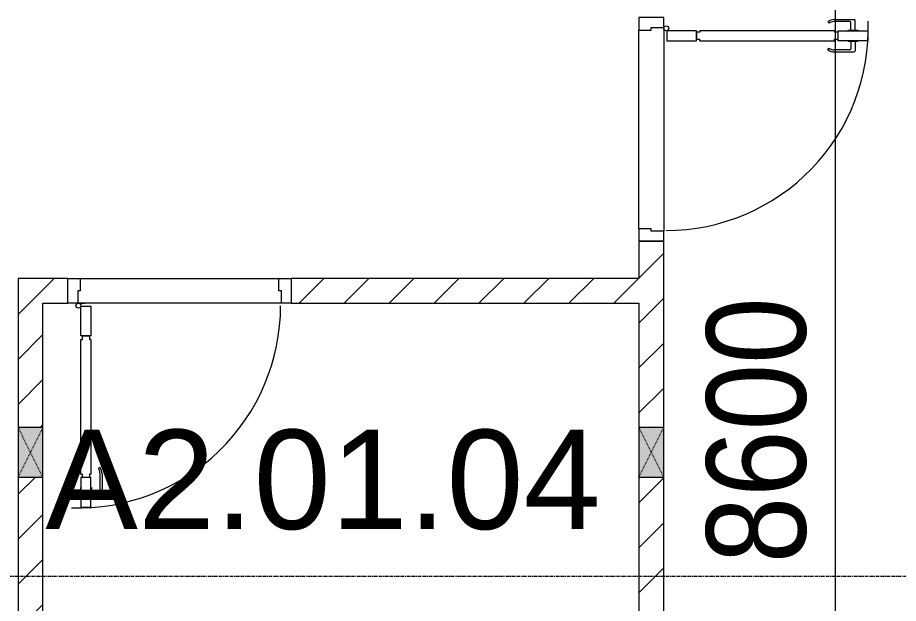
# Model space of a CAD drawing. Header units: millimetres. Extents: x 962 to 241049, y -15958 to 84407.
# Drawn here: x 135204 to 138752, y 28328 to 30687 of the extents above; entities that cross this region are included whole.
import ezdxf

# ---------------------------------------------------------------- set-up
doc = ezdxf.new("R2010")
doc.units = ezdxf.units.MM
doc.linetypes.add('Dash', pattern=[6, 3, -3])
doc.linetypes.add('Grid Line', pattern=[22.225, 12.7, -3.175, 3.175, -3.175])
for name, color, linetype, lineweight in [('0-1', 7, 'Continuous', 5), ('A-ANNO-DIMS', 211, 'Continuous', 9), ('A-ANNO-DIMS-160', 211, 'Continuous', 9), ('A-AREA-IDEN', 2, 'Continuous', 9), ('A-DETL-GENF-1', 9, 'Continuous', 9), ('A-DOOR-1', 254, 'Continuous', 9), ('A-DOOR-2', 9, 'Continuous', 9), ('A-FLOR-2', 9, 'Continuous', 9), ('A-WALL-1', 253, 'Continuous', 18), ('A-WALL-2', 9, 'Continuous', 9), ('A-WALL-PATT-1', 10, 'Continuous', 9), ('S-COLS', 52, 'Continuous', 9), ('S-COLS-4', 254, 'Continuous', 9), ('S-COLS-5', 253, 'Continuous', 18), ('S-COLS-HDLN-1', 9, 'Dash', 9), ('S-GRID-1', 1, 'Grid Line', 9)]:
    doc.layers.add(name, color=color, linetype=linetype, lineweight=lineweight)
doc.styles.add('Arial_11', font='arial_0.ttf', dxfattribs={"height": 400})
doc.styles.add('UTM Avo', font='UTM Avo.ttf', dxfattribs={"width": 0.9, "height": 400})
doc.dimstyles.new('1_Dim_chi_tiet_2_5', dxfattribs={"dimscale": 304.8, "dimtxt": 399.720379, "dimasz": 0.629921, "dimexe": 0.524934, "dimexo": 0.0625, "dimgap": 0.052493, "dimtad": 1, "dimdec": 0, "dimrnd": 5, "dimzin": 0, "dimdsep": 46, "dimtxsty": 'UTM Avo', "dimblk1": 'OBLIQUE', "dimblk2": 'OBLIQUE', "dimsah": 1, "dimcen": 0.09, "dimdle": 0.524934, "dimazin": 0, "dimtfac": 1, "dimtdec": 4, "dimtix": 1, "dimtmove": 0, "dimatfit": 3, "dimfxl": 1.049869, "dimfxlon": 1, "dimtvp": 1, "dimtolj": 1, "dimtzin": 0, "dimarcsym": 2})
pattern_1 = [(45, (0, 0), (-90.50967, 90.50967), [])]

# ---------------------------------------------------------------- blocks, each defined once
blk = doc.blocks.new('DOOR_CW_01 CANH MO-PANEL KINH - DIW_01-900x2200-CỬA GỖ VÂN LAMINATE-V4-TKCS_MB TẦNG 1')
at = {"layer": 'A-DETL-GENF-1'}
for p, q in [((-397, 872), (-357, 872)), ((-397, 752), (-397, 872)), ((-357, 872), (-357, 752)), ((-442, 737), (-442, 816.5)), ((-399, 820.5), (-438, 820.5)), ((-399, 831.8), (-397, 831.8)), ((-399, 792.2), (-399, 831.8)), ((-397, 792.2), (-397, 831.8)), ((-357, 792.2), (-357, 831.8)), ((-355, 831.8), (-357, 831.8)), ((-355, 792.2), (-355, 831.8)), ((-355, 820.5), (-316, 820.5)), ((-312, 737), (-312, 816.5)), ((-434, 799.5), (-434, 737)), ((-399, 803.5), (-430, 803.5)), ((-397, 792.2), (-399, 792.2)), ((-357, 792.2), (-355, 792.2)), ((-355, 803.5), (-324, 803.5)), ((-320, 799.5), (-320, 737)), ((-357, 752), (-397, 752)), ((-363, 752), (-391, 752)), ((-391, 752), (-391, 738)), ((-363, 738), (-363, 752)), ((-433.9, 711.2), (-427.3, 715.8)), ((-397, 738), (-391, 738)), ((-397, 738), (-397, 196)), ((-357, 738), (-363, 738)), ((-357, 196), (-357, 738)), ((-320.1, 711.2), (-326.7, 715.8)), ((-397, 196), (-391, 196)), ((-357, 182), (-397, 182)), ((-397, 182), (-397, 62)), ((-391, 196), (-391, 182)), ((-391, 182), (-363, 182)), ((-357, 196), (-363, 196)), ((-363, 182), (-363, 196)), ((-357, 62), (-357, 182)), ((-397, 62), (-357, 62))]:
    blk.add_line(p, q, dxfattribs=at)
blk.add_circle((-407, 60), 10, dxfattribs=at)
for centre, radius, start, end in [((-407, 60), 814, 360, 92), ((-438, 816.5), 4, 90, 180), ((-316, 816.5), 4, 0, 90), ((-430, 799.5), 4, 90, 180), ((-324, 799.5), 4, 360, 90), ((-397, 737), 45, 180, 215), ((-397, 737), 37, 180, 215), ((-357, 737), 37, 325, 0), ((-357, 737), 45, 325, 0)]:
    blk.add_arc(centre, radius, start, end, dxfattribs=at)
at = {"layer": 'A-DOOR-2'}
for p, q in [((-410, 50), (-450, 50)), ((-450, 50), (-450, -50)), ((-410, 0), (-410, 50)), ((-407, 50), (-382, 50)), ((450, 50), (410, 50)), ((410, 50), (410, 0)), ((450, -50), (450, 50)), ((-400, 0), (-410, 0)), ((-400, -50), (-400, 0)), ((410, 0), (400, 0)), ((400, 0), (400, -50)), ((-450, -50), (-400, -50)), ((400, -50), (450, -50))]:
    blk.add_line(p, q, dxfattribs=at)
blk = doc.blocks.new('DOOR_CW_01 CANH MO-PANEL KINH - DIW_01-900x2200-CỬA GỖ VÂN LAMINATE-553375-TKCS_MB TẦNG 1')
at = {"layer": 'A-DETL-GENF-1'}
for p, q in [((-397, -182), (-397, -62)), ((-397, -62), (-357, -62)), ((-357, -62), (-357, -182)), ((-357, -182), (-397, -182)), ((-397, -196), (-391, -196)), ((-397, -738), (-397, -196)), ((-391, -196), (-391, -182)), ((-391, -182), (-363, -182)), ((-363, -182), (-363, -196)), ((-357, -196), (-363, -196)), ((-357, -196), (-357, -738)), ((-442, -737), (-442, -816.5)), ((-434, -799.5), (-434, -737)), ((-433.9, -711.2), (-427.3, -715.8)), ((-397, -738), (-391, -738)), ((-391, -752), (-391, -738)), ((-357, -738), (-363, -738)), ((-363, -738), (-363, -752)), ((-320.1, -711.2), (-326.7, -715.8)), ((-320, -799.5), (-320, -737)), ((-312, -737), (-312, -816.5)), ((-357, -752), (-397, -752)), ((-397, -752), (-397, -872)), ((-363, -752), (-391, -752)), ((-357, -872), (-357, -752)), ((-399, -803.5), (-430, -803.5)), ((-399, -792.2), (-399, -831.8)), ((-397, -792.2), (-399, -792.2)), ((-397, -792.2), (-397, -831.8)), ((-357, -792.2), (-357, -831.8)), ((-357, -792.2), (-355, -792.2)), ((-355, -792.2), (-355, -831.8)), ((-355, -803.5), (-324, -803.5)), ((-399, -820.5), (-438, -820.5)), ((-399, -831.8), (-397, -831.8)), ((-355, -831.8), (-357, -831.8)), ((-355, -820.5), (-316, -820.5)), ((-397, -872), (-357, -872))]:
    blk.add_line(p, q, dxfattribs=at)
blk.add_circle((-407, -60), 10, dxfattribs=at)
for centre, radius, start, end in [((-407, -60), 814, 268, 0), ((-397, -737), 45, 145, 180), ((-397, -737), 37, 145, 180), ((-357, -737), 37, 0, 35), ((-357, -737), 45, 360, 35), ((-430, -799.5), 4, 180, 270), ((-324, -799.5), 4, 270, 0), ((-438, -816.5), 4, 180, 270), ((-316, -816.5), 4, 270, 0)]:
    blk.add_arc(centre, radius, start, end, dxfattribs=at)
at = {"layer": 'A-DOOR-2'}
for p, q in [((-450, -50), (-450, 50)), ((-450, 50), (-400, 50)), ((-400, 50), (-400, 0)), ((400, 0), (400, 50)), ((400, 50), (450, 50)), ((450, 50), (450, -50)), ((-410, 0), (-410, -50)), ((-400, 0), (-410, 0)), ((410, 0), (400, 0)), ((410, -50), (410, 0)), ((-410, -50), (-450, -50)), ((-407, -50), (-382, -50)), ((450, -50), (410, -50))]:
    blk.add_line(p, q, dxfattribs=at)
blk = doc.blocks.new('G1_SOF - BO TRU - 100x200-745959-TKCS_MB TẦNG 1')
at = {"layer": 'S-COLS'}
blk.add_hatch(color=256, dxfattribs=at).paths.add_polyline_path([(50, -100), (50, 100), (-50, 100), (-50, -100)])
at = {"layer": 'S-COLS-5'}
for p, q in [((50, 100), (-50, 100)), ((-50, 100), (-50, -100)), ((50, -100), (50, 100)), ((-50, -100), (50, -100))]:
    blk.add_line(p, q, dxfattribs=at)
at = {"layer": 'S-COLS-HDLN-1'}
for p, q in [((50, 100), (-50, -100)), ((-50, 100), (50, -100))]:
    blk.add_line(p, q, dxfattribs=at)
blk = doc.blocks.new('NCV_TKTC_TANG 1_rvt-1-TKCS_MB TẦNG 1')
at = {"layer": 'A-WALL-PATT-1'}
h = blk.add_hatch(dxfattribs=at)
h.set_pattern_fill('FP_1', color=256, style=0, pattern_type=2)
h.set_pattern_definition(pattern_1)
h.paths.add_polyline_path([(74527.6, 24736.9), (74627.6, 24736.9), (74627.6, 28836.9), (74527.6, 28836.9), (74527.6, 25733.3)])
h.paths.add_polyline_path([(74527.6, 29036.9), (74627.6, 29036.9), (74627.6, 29786.9), (74527.6, 29786.9), (74527.6, 29536.9)])
h.paths.add_polyline_path([(74627.6, 30686.9), (74627.6, 31136.9), (74527.6, 31136.9), (74527.6, 30686.9)])
h = blk.add_hatch(dxfattribs=at)
h.set_pattern_fill('FP_1', color=256, style=0, pattern_type=2)
h.set_pattern_definition(pattern_1)
h.paths.add_polyline_path([(74527.6, 29536.9), (74527.6, 29636.9), (73127.6, 29636.9), (73127.6, 29536.9), (73847.8, 29536.9)])
h.paths.add_polyline_path([(72027.6, 29536.9), (72227.6, 29536.9), (72227.6, 29636.9), (72027.6, 29636.9)])
h = blk.add_hatch(dxfattribs=at)
h.set_pattern_fill('FP_1', color=256, style=0, pattern_type=2)
h.set_pattern_definition(pattern_1)
h.paths.add_polyline_path([(72127.6, 24737.4), (72127.6, 28836.9), (72027.6, 28836.9), (72027.6, 24737.4)])
h.paths.add_polyline_path([(72027.6, 29036.9), (72127.6, 29036.9), (72127.6, 29536.9), (72027.6, 29536.9)])
at = {"layer": 'A-FLOR-2'}
for p, q in [((74527.6, 29836.9), (74527.6, 30636.9)), ((74627.6, 30646.9), (74627.6, 29826.9)), ((72277.6, 29636.9), (73077.6, 29636.9)), ((73087.6, 29536.9), (72267.6, 29536.9))]:
    blk.add_line(p, q, dxfattribs=at)
at = {"layer": 'A-WALL-1'}
for p, q in [((74527.6, 29786.9), (74527.6, 29636.9)), ((74627.6, 29786.9), (74527.6, 29786.9)), ((74627.6, 29036.9), (74627.6, 29786.9)), ((72227.6, 29636.9), (72027.6, 29636.9)), ((72027.6, 29636.9), (72027.6, 29536.9)), ((72227.6, 29536.9), (72227.6, 29636.9)), ((74527.6, 29636.9), (73127.6, 29636.9)), ((73127.6, 29636.9), (73127.6, 29536.9)), ((72027.6, 29536.9), (72027.6, 29036.9)), ((72127.6, 29536.9), (72227.6, 29536.9)), ((72127.6, 29036.9), (72127.6, 29536.9)), ((73127.6, 29536.9), (74527.6, 29536.9)), ((74527.6, 29536.9), (74527.6, 29036.9)), ((72027.6, 28836.9), (72027.6, 24737.4)), ((72127.6, 24737.4), (72127.6, 28836.9)), ((74527.6, 28836.9), (74527.6, 24736.9)), ((74627.6, 24736.9), (74627.6, 28836.9))]:
    blk.add_line(p, q, dxfattribs=at)
at = {"layer": 'A-WALL-2'}
for p, q in [((74527.6, 29836.9), (74527.6, 30636.9)), ((74627.6, 30646.9), (74627.6, 29826.9)), ((72277.6, 29636.9), (73077.6, 29636.9)), ((73087.6, 29536.9), (72267.6, 29536.9))]:
    blk.add_line(p, q, dxfattribs=at)
at = {"layer": 'A-DOOR-1', "rotation": 269.9999999999995}
blk.add_blockref('DOOR_CW_01 CANH MO-PANEL KINH - DIW_01-900x2200-CỬA GỖ VÂN LAMINATE-V4-TKCS_MB TẦNG 1', (74577.6, 30236.9), dxfattribs=at)
at = {"layer": 'A-DOOR-1'}
blk.add_blockref('DOOR_CW_01 CANH MO-PANEL KINH - DIW_01-900x2200-CỬA GỖ VÂN LAMINATE-553375-TKCS_MB TẦNG 1', (72677.6, 29586.9), dxfattribs=at)
at = {"layer": 'S-COLS-4', "rotation": 180}
for p in [(72077.6, 28936.9), (74577.6, 28936.9)]:
    blk.add_blockref('G1_SOF - BO TRU - 100x200-745959-TKCS_MB TẦNG 1', p, dxfattribs=at)
blk = doc.blocks.new('DIMBLOCK194-TKCS_MB TẦNG 1')
at = {"layer": 'A-ANNO-DIMS-160'}
for p, q in [((138497.7, 24576.9), (138497.7, 33497.4)), ((138177.7, 33337.4), (138657.7, 33337.4)), ((138497.7, 33337.4), (138177.7, 33337.4)), ((138177.7, 24736.9), (138657.7, 24736.9)), ((138497.7, 24736.9), (138177.7, 24736.9))]:
    blk.add_line(p, q, dxfattribs=at)
at = {"layer": 'A-ANNO-DIMS-160', "lineweight": 25}
for p, q in [((138497.7, 33337.4), (138401.7, 33433.4)), ((138497.7, 33337.4), (138593.7, 33241.4)), ((138497.7, 24736.9), (138401.7, 24832.9)), ((138497.7, 24736.9), (138593.7, 24640.9))]:
    blk.add_line(p, q, dxfattribs=at)
at = {"layer": 'A-ANNO-DIMS-160', "color": 0, "insert": (137978.1, 28489.4), "char_height": 400, "width": 1314.636, "attachment_point": 1, "rotation": 90, "line_spacing_factor": 1.110334, "style": 'UTM Avo'}
blk.add_mtext('8600', dxfattribs=at)
blk = doc.blocks.new('_Oblique')
at = {"color": 0, "linetype": 'ByBlock', "lineweight": -2}
blk.add_line((-0.5, -0.5), (0.5, 0.5), dxfattribs=at)

msp = doc.modelspace()

# ---------------------------------------------------------------- linework, layer by layer
at = {"layer": 'S-GRID-1'}
msp.add_line((192368.8, 28436.9), (96265.8, 28436.9), dxfattribs=at)

# ---------------------------------------------------------------- block references
at = {"layer": '0-1'}
msp.add_blockref('NCV_TKTC_TANG 1_rvt-1-TKCS_MB TẦNG 1', (63179, 0), dxfattribs=at)

# ---------------------------------------------------------------- texts
at = {"layer": 'A-AREA-IDEN', "insert": (136434.6, 28621.5), "char_height": 400, "width": 2233.6, "attachment_point": 8, "line_spacing_factor": 0.936439, "style": 'Arial_11'}
msp.add_mtext('\\pt8,16,24,32,40,48,56,64,72,80,88,96,104,112,120,128,136,144,152,160,168,176,184,192,200,208,216,224,232,240,248,256;A2.01.04', dxfattribs=at)

# ---------------------------------------------------------------- dimensions: what is measured, and where the dimension line sits
at = {"layer": 'A-ANNO-DIMS'}
dim = msp.add_linear_dim(base=(138497.6953, 33337.3629), p1=(138177.6953, 24736.936), p2=(138177.6953, 33337.3629), angle=90, dimstyle='1_Dim_chi_tiet_2_5', override={"dimpost": '<>', "dimfxl": 8600.426822}, dxfattribs=at)
dim.commit()
dim.dimension.update_dxf_attribs({"geometry": 'DIMBLOCK194-TKCS_MB TẦNG 1', "text_midpoint": (138274.7032, 29037.1494)})

doc.saveas('drawing.dxf')
